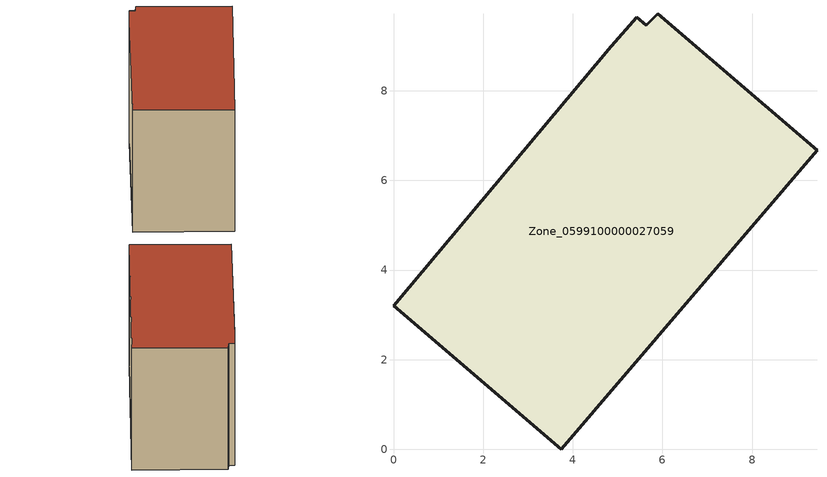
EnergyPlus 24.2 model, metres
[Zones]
Zone_0599100000027059
 floor ground (C_G): 5.9,9.72 9.45,6.67 3.74,0 0,3.21 4.86,8.99 5.43,9.64 5.64,9.46 z0
 wall outside (C_F): 3.74,0 9.45,6.67 5.9,9.72 5.64,9.46 5.43,9.64 4.86,8.99 0,3.21 3.74,0 z0:7.16
 roof outside (C_R): 9.45,6.67 5.9,9.72 5.64,9.46 5.43,9.64 4.86,8.99 0,3.21 3.74,0 z7.16
[BUILDING]
Pand.0599100000027059: North Axis=0; Terrain=City; Loads Convergence Tolerance Value=0.04; Temperature Convergence Tolerance Value=0.4; Solar Distribution=FullExterior; Maximum Number of Warmup Days=25; Minimum Number of Warmup Days=1
[Site:Location]
Rotterdam.The.Hague.AP_ZH_NLD Design_Conditions: Latitude=51.96; Longitude=4.45; Time Zone=1; Elevation=-4.5
[SITE:GROUNDTEMPERATURE:BUILDINGSURFACE]
18, 18, 18, 18, 18, 18, 18, 18, 18, 18, 18, 18
[MATERIAL] Thermal Absorptance=0.9; Solar Absorptance=0.7; Visible Absorptance=0.7
Name | Roughness | Thickness | Conductivity | Density | Specific Heat
G.TI.1946 | MediumSmooth | 0.15 | 1 | 540 | 1210
F.TI.1946 | Rough | 0.3 | 0.857143 | 1920 | 840
R.TI.1946 | MediumRough | 0.2 | 0.1 | 1500 | 1000
[CONSTRUCTION]
C_G: G.TI.1946
C_F: F.TI.1946
C_R: R.TI.1946
[ZONE]
Zone_0599100000027059: Type=1; Multiplier=1; Ceiling Height=Autocalculate; Volume=Autocalculate; Floor Area=autocalculate; Part of Total Floor Area=Yes
[ZONEINFILTRATION:DESIGNFLOWRATE]
Infil_Zone_0599100000027059: Zone or ZoneList or Space or SpaceList=Zone_0599100000027059; Schedule=AlwaysOn; Design Flow Rate Calculation Method=Flow/Area; Flow Rate per Floor Area=0.003; Constant Term Coefficient=1; Temperature Term Coefficient=0; Velocity Term Coefficient=0; Velocity Squared Term Coefficient=0
[HVACTEMPLATE:ZONE:IDEALLOADSAIRSYSTEM]
Zone_0599100000027059: Maximum Heating Supply Air Temperature=50; Minimum Cooling Supply Air Temperature=13; Maximum Heating Supply Air Humidity Ratio=0.0156; Minimum Cooling Supply Air Humidity Ratio=0.0077; Heating Limit=NoLimit; Cooling Limit=NoLimit; Dehumidification Control Type=ConstantSensibleHeatRatio; Cooling Sensible Heat Ratio=0.7; Dehumidification Setpoint=60; Humidification Control Type=None; Humidification Setpoint=30; Outdoor Air Method=None; Outdoor Air Flow Rate per Person=0.00944; Outdoor Air Flow Rate per Zone Floor Area=0; Outdoor Air Flow Rate per Zone=0; Demand Controlled Ventilation Type=None; Outdoor Air Economizer Type=NoEconomizer; Heat Recovery Type=None; Sensible Heat Recovery Effectiveness=0.7; Latent Heat Recovery Effectiveness=0.65
[ZONECONTROL:THERMOSTAT]
ThermostatControl_Zone_0599100000027059: Zone or ZoneList=Zone_0599100000027059; Control Type Schedule=DualSetpointControlType; Control 1=Thermostat_Zone_0599100000027059; Temperature Difference Between Cutout And Setpoint=0
[THERMOSTATSETPOINT:DUALSETPOINT]
Thermostat_Zone_0599100000027059: Heating Setpoint Temperature Schedule=HeatingSetpoint_Zone_0599100000027059; Cooling Setpoint Temperature Schedule=CoolingSetpoint_Zone_0599100000027059
[SCHEDULE:COMPACT]
HeatingSetpoint_Zone_0599100000027059: Through: 12/31, For: AllDays, Until: 24:00, 21
CoolingSetpoint_Zone_0599100000027059: Through: 12/31, For: AllDays, Until: 24:00, 24
DualSetpointControlType: Through: 12/31, For: AllDays, Until: 24:00, 4
AlwaysOn: Through: 12/31, For: AllDays, Until: 24:00, 1
